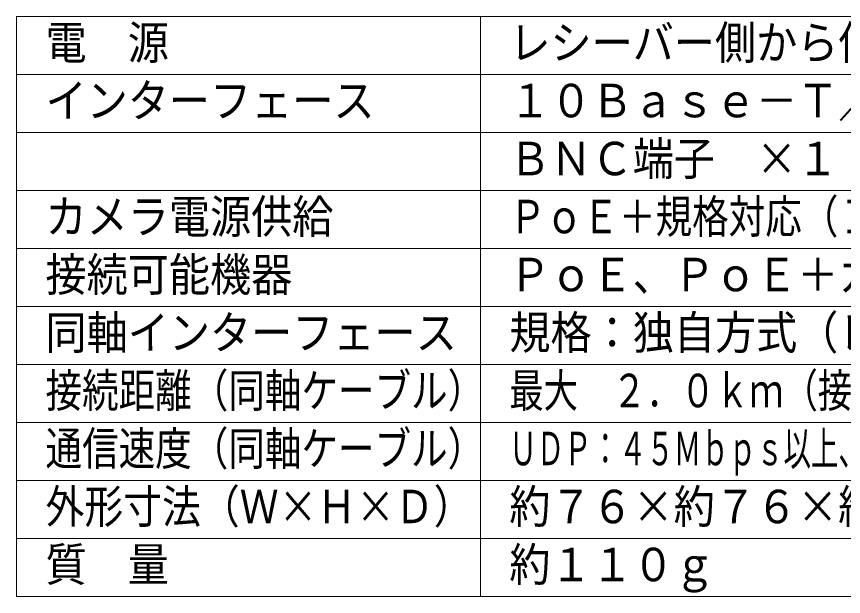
# Model space of a CAD drawing. Units: millimetres on the paper. Extents: x -62 to 64, y -58 to 59.
# Drawn here: x -62.5 to 8.9, y -54.6 to -4.6 of the extents above; entities that cross this region are included whole.
import ezdxf
from ezdxf.enums import TextEntityAlignment as Align

# ---------------------------------------------------------------- set-up
doc = ezdxf.new("R2010")
doc.units = ezdxf.units.MM
doc.layers.add('0-1_MOJI1', color=7, linetype='Continuous')
doc.layers.add('0-2_WAKU', color=4, linetype='Continuous', lineweight=9)
doc.styles.add('ＭＳ ゴシック', font='')
doc.styles.get('ＭＳ ゴシック').set_extended_font_data('MS Gothic')

msp = doc.modelspace()

# ---------------------------------------------------------------- linework, layer by layer
at = {"layer": '0-2_WAKU', "color": 3}
for p, q in [((-62.457, -4.591), (62.543, -4.591)), ((-62.457, -54.591), (-62.457, -4.591)), ((-22.457, -54.591), (-22.457, -4.591)), ((-62.457, -54.591), (62.543, -54.591))]:
    msp.add_line(p, q, dxfattribs=at)
at = {"layer": '0-2_WAKU'}
for p, q in [((62.543, -9.591), (-62.457, -9.591)), ((62.543, -14.591), (-62.457, -14.591)), ((62.543, -19.591), (-62.457, -19.591)), ((-62.457, -24.591), (62.543, -24.591)), ((-62.457, -29.591), (62.543, -29.591)), ((-62.457, -34.591), (62.543, -34.591)), ((-62.457, -39.591), (62.543, -39.591)), ((-62.457, -44.591), (62.543, -44.591)), ((-62.457, -49.591), (62.543, -49.591))]:
    msp.add_line(p, q, dxfattribs=at)

# ---------------------------------------------------------------- texts
at = {"layer": '0-1_MOJI1', "style": 'ＭＳ ゴシック'}
for s, width, p in [('レシーバー側から供給', 0.9, (-19.957, -9.146)), ('電\u3000源', 0.9, (-59.957, -9.146)), ('１０Ｂａｓｅ－Ｔ／１００Ｂａｓｅ－ＴＸ\u3000×１', 0.9, (-19.957, -14.146)), ('インターフェース', 0.9, (-59.957, -14.146)), ('ＢＮＣ端子\u3000×１', 0.9, (-19.957, -19.146)), ('ＰｏＥ＋規格対応（ＩＥＥＥ８０２．３ａｔ\u3000準拠）', 0.8, (-19.957, -24.146)), ('カメラ電源供給', 0.9, (-59.957, -24.146)), ('接続可能機器', 0.9, (-59.957, -29.146)), ('ＰｏＥ、ＰｏＥ＋カメラまたは外部電源動作カメラ', 0.9, (-19.957, -29.146)), ('規格：独自方式（レシーバー側からの給電機能付）', 0.9, (-19.957, -34.146)), ('同軸インターフェース', 0.9, (-59.957, -34.146)), ('接続距離（同軸ケーブル）', 0.8, (-59.957, -39.146)), ('最大\u3000２．０ｋｍ（接続条件による、ＷＪ－ＰＲ２０１の場合）', 0.75, (-19.957, -39.146)), ('通信速度（同軸ケーブル）', 0.8, (-59.957, -44.146)), ('ＵＤＰ：４５Ｍｂｐｓ以上、ＴＣＰ：３５Ｍｂｐｓ以上\u3000（接続条件による）', 0.6, (-19.957, -44.146)), ('外形寸法（Ｗ×Ｈ×Ｄ）', 0.85, (-59.957, -49.146)), ('約７６×約７６×約３６', 0.9, (-19.957, -49.146)), ('質\u3000量', 0.9, (-59.957, -54.146)), ('約１１０ｇ', 0.9, (-19.957, -54.146))]:
    msp.add_text(s, height=2.889, dxfattribs=dict(at, width=width)).set_placement(p, align=Align.BOTTOM_LEFT)

doc.saveas('drawing.dxf')
